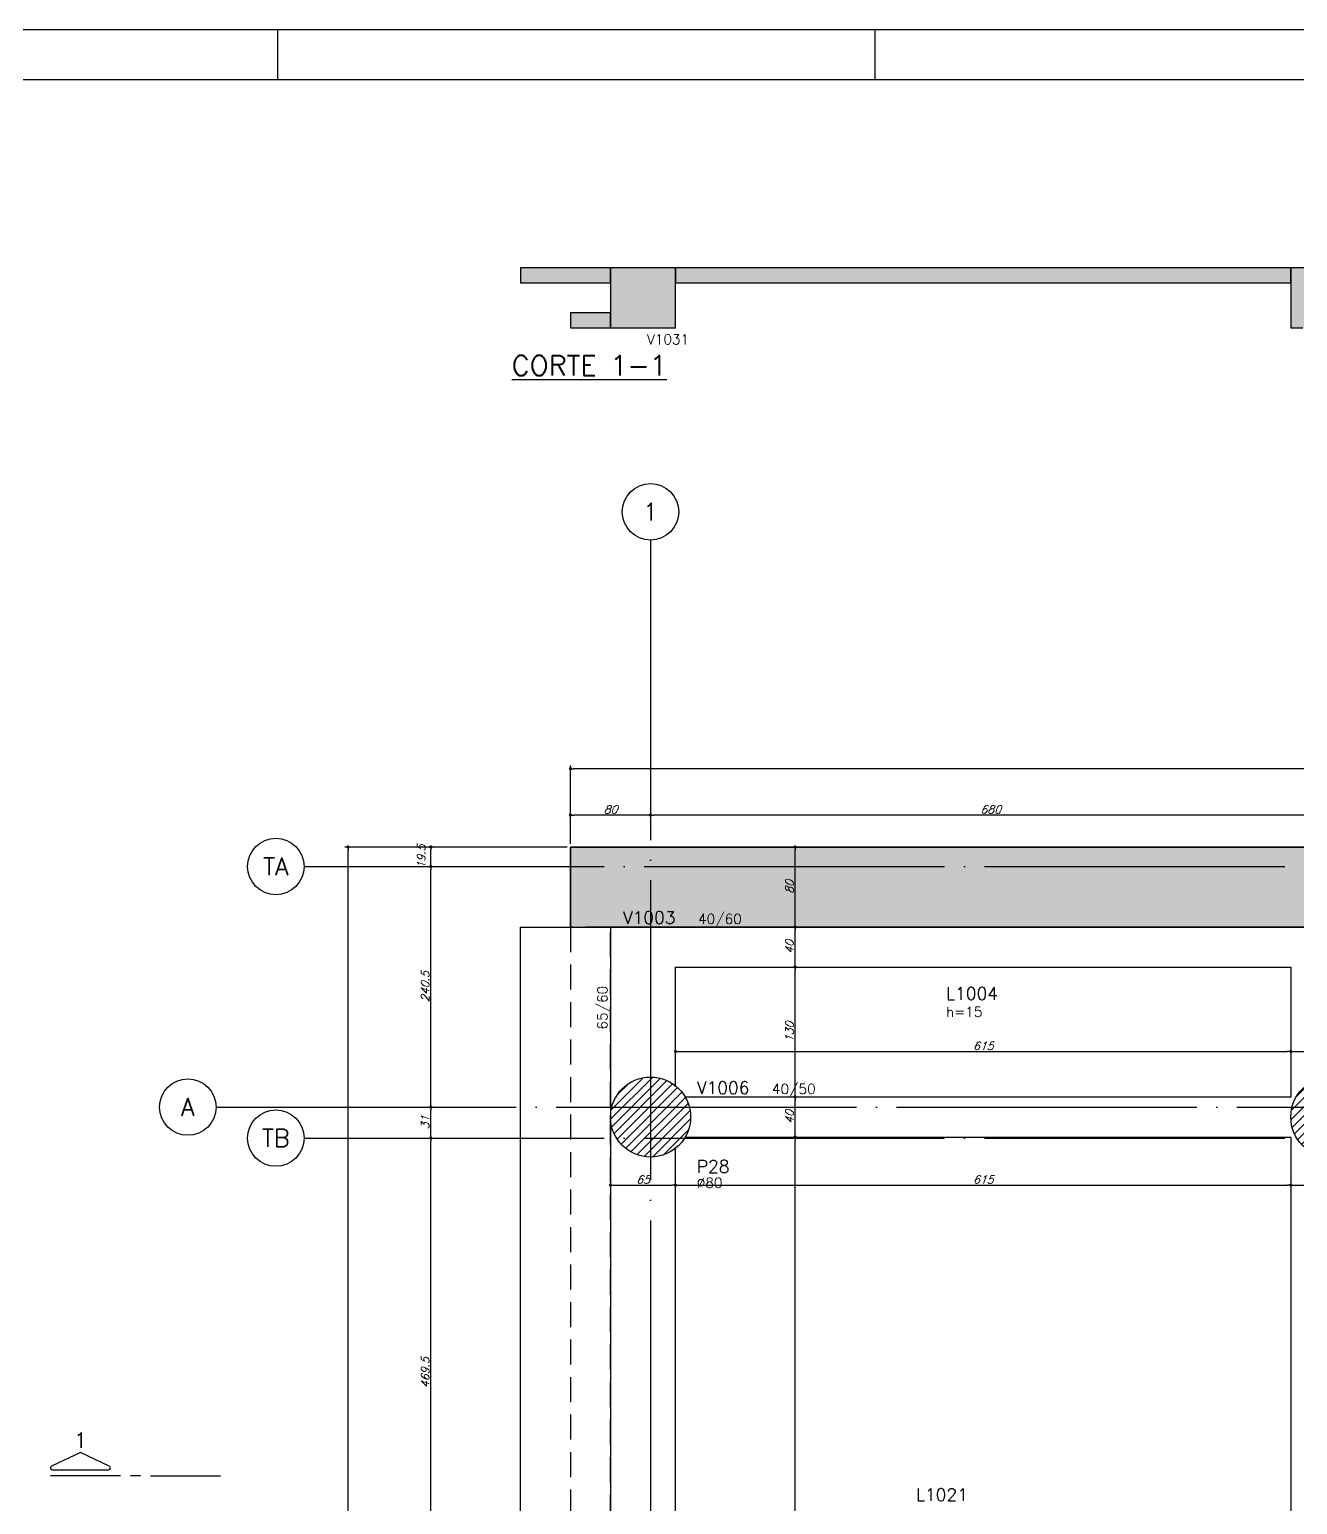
# Model space of a CAD drawing. Extents: x -4723 to 4922, y -2048 to 2452.
# Drawn here: x -3921 to -2653, y 977 to 2452 of the extents above; entities that cross this region are included whole.
import ezdxf
from ezdxf.enums import TextEntityAlignment as Align

# ---------------------------------------------------------------- set-up
doc = ezdxf.new("R2010")
doc.units = 0
doc.header["$LTSCALE"] = 50
doc.header["$MEASUREMENT"] = 0
doc.linetypes.add('DASHED', pattern=[0.75, 0.5, -0.25])
doc.linetypes.add('EIXO', pattern=[6.8, 6, -0.4, 0, -0.4])
doc.layers.get('0').update_dxf_attribs({"linetype": 'CONTINUOUS'})
doc.layers.get('DEFPOINTS').update_dxf_attribs({"linetype": 'CONTINUOUS'})
for name, color, linetype in [('242', 3, 'CONTINUOUS'), ('F-AUX-RED', 1, 'CONTINUOUS'), ('F-CORTE', 4, 'CONTINUOUS'), ('F-CORTE-INDICAÇÃO', 4, 'CONTINUOUS'), ('F-COTAS', 106, 'CONTINUOUS'), ('F-EIXO', 12, 'EIXO'), ('F-LAJES', 3, 'CONTINUOUS'), ('F-LAJES-DIM', 2, 'CONTINUOUS'), ('F-LAJES-NOME', 4, 'CONTINUOUS'), ('F-LAJES-R', 254, 'CONTINUOUS'), ('F-MARGEM', 1, 'CONTINUOUS'), ('F-PILARES-DIM', 172, 'CONTINUOUS'), ('F-PILARES-HACH', 174, 'CONTINUOUS'), ('F-PILARES-NOME', 170, 'CONTINUOUS'), ('F-PILARES-S', 170, 'CONTINUOUS'), ('F-SOLIDO-CORTE', 71, 'CONTINUOUS'), ('F-TEXTO', 6, 'CONTINUOUS'), ('F-TEXTO-YELLOW', 2, 'CONTINUOUS'), ('F-VIGAS', 3, 'CONTINUOUS'), ('F-VIGAS-DIM', 2, 'CONTINUOUS'), ('F-VIGAS-NOME', 4, 'CONTINUOUS')]:
    doc.layers.add(name, color=color, linetype=linetype)
doc.layers.add('F-DESNIVEL-5', color=7, linetype='CONTINUOUS', true_color=0xadd6ff)
doc.styles.add('CP-TEXT-INCL', font='simplex.shx', dxfattribs={"oblique": 20})
doc.styles.add('MCP', font='simplex.shx')
doc.styles.add('ROMANS', font='simplex.shx')
doc.dimstyles.new('CP-COTAS-50', dxfattribs={"dimscale": 0.64, "dimtxt": 12.5, "dimasz": 5, "dimexe": 5, "dimexo": 5, "dimgap": 2.5, "dimtad": 1, "dimdec": 1, "dimdsep": 46, "dimtxsty": 'CP-TEXT-INCL', "dimblk1": 'DOT', "dimblk2": 'DOT', "dimsah": 1, "dimcen": 9, "dimclrd": 256, "dimclre": 256, "dimclrt": 256, "dimadec": 0, "dimazin": 0, "dimtfac": 1, "dimtdec": 1, "dimtmove": 2, "dimatfit": 3, "dimldrblk": 'DOT', "dimfxl": 0, "dimtolj": 1, "dimarcsym": 0})

# ---------------------------------------------------------------- blocks, each defined once
blk = doc.blocks.new('*U13')
at = {"layer": 'F-CORTE-INDICAÇÃO'}
for p, q in [((-100, 0), (-170, 0)), ((-80, 0), (-90, 0)), ((-70, 0), (0, 0))]:
    blk.add_line(p, q, dxfattribs=at)
blk.add_lwpolyline([(-112, 6, 0.802585), (-111.2, 9.8), (-140, 23.3), (-168.8, 9.8, 0.802585), (-168, 6)], format="xyb", close=True, dxfattribs=at)
at = {"layer": 'F-CORTE-INDICAÇÃO', "style": 'ROMANS'}
blk.add_attdef('CORTE', text='', height=15, dxfattribs=at).set_placement((-140, 35.8), align=Align.MIDDLE_CENTER)
at = {"layer": 'F-CORTE-INDICAÇÃO', "color": 2, "style": 'ROMANS'}
blk.add_attdef('FOLHA', text='', height=12, dxfattribs=at).set_placement((-140, -10), align=Align.MIDDLE_CENTER)
blk = doc.blocks.new('A0-4L_900')
at = {"layer": 'F-MARGEM', "color": 2}
for p, q in [((21, 90), (21, 89)), ((32.95, 89), (32.95, 90))]:
    blk.add_line(p, q, dxfattribs=at)
blk.add_lwpolyline([(0, 0), (0, 90), (192.9, 90), (192.9, 0)], close=True, dxfattribs=at)
at = {"layer": 'F-MARGEM', "color": 7}
blk.add_lwpolyline([(2.5, 89), (191.9, 89), (191.9, 1), (2.5, 1)], close=True, dxfattribs=at)
blk = doc.blocks.new('*U54')
at = {"layer": 'F-EIXO'}
blk.add_line((0, 0), (7197, 0), dxfattribs=at)
at = {"layer": 'F-EIXO', "color": 2, "linetype": 'Continuous'}
blk.add_circle((-28.2072, 0), 28.2072, dxfattribs=at)
at = {"layer": 'F-TEXTO', "style": 'ROMANS'}
blk.add_attdef('EIXO', text='', height=17.5, dxfattribs=at).set_placement((-28.2072, 0), align=Align.MIDDLE_CENTER)
blk = doc.blocks.new('*U55')
at = {"layer": 'F-EIXO'}
blk.add_line((0, 0), (7285, 0), dxfattribs=at)
at = {"layer": 'F-EIXO', "color": 2, "linetype": 'Continuous'}
blk.add_circle((-28.2072, 0), 28.2072, dxfattribs=at)
at = {"layer": 'F-TEXTO', "style": 'ROMANS'}
blk.add_attdef('EIXO', text='', height=17.5, dxfattribs=at).set_placement((-28.2072, 0), align=Align.MIDDLE_CENTER)
blk = doc.blocks.new('*U56')
at = {"layer": 'F-EIXO'}
blk.add_line((0, 0), (0, -2755), dxfattribs=at)
at = {"layer": 'F-EIXO', "color": 2, "linetype": 'Continuous'}
blk.add_circle((0, 28.2072), 28.2072, dxfattribs=at)
at = {"layer": 'F-TEXTO', "style": 'ROMANS'}
blk.add_attdef('EIXO', text='', height=17.5, rotation=360, dxfattribs=at).set_placement((0, 28.2072), align=Align.MIDDLE_CENTER)
blk = doc.blocks.new('*U43')
at = {"layer": 'F-EIXO'}
blk.add_line((0, 0), (7197, 0), dxfattribs=at)
at = {"layer": 'F-EIXO', "color": 2, "linetype": 'Continuous'}
blk.add_circle((-28.2072, 0), 28.2072, dxfattribs=at)
at = {"layer": 'F-TEXTO', "style": 'ROMANS'}
blk.add_attdef('EIXO', text='', height=17.5, dxfattribs=at).set_placement((-28.2072, 0), align=Align.MIDDLE_CENTER)
blk = doc.blocks.new('_DOT')
at = {"color": 0, "linetype": 'ByBlock'}
blk.add_line((-0.5, 0), (-1, 0), dxfattribs=at)
at = {"color": 0, "linetype": 'ByBlock', "const_width": 0.5}
blk.add_lwpolyline([(-0.25, 0, 1), (0.25, 0, 1)], format="xyb", close=True, dxfattribs=at)
blk = doc.blocks.new('*D83')
at = {"layer": 'DEFPOINTS', "color": 0, "linetype": 'Continuous', "transparency": 16777216}
for p in [(-3380, 1712.8), (-3380, 1634.5), (3259.5, 1554.5)]:
    blk.add_point(p, dxfattribs=at)
at = {"layer": 'F-COTAS', "linetype": 'Continuous', "lineweight": -2, "transparency": 16777216}
for p, q in [((-3380, 1637.7), (-3380, 1716)), ((3256.3, 1712.8), (-3376.8, 1712.8)), ((3259.5, 1557.7), (3259.5, 1716))]:
    blk.add_line(p, q, dxfattribs=at)
at = {"layer": 'F-COTAS', "linetype": 'Continuous', "lineweight": -2, "transparency": 16777216, "xscale": 3.2, "yscale": 3.2, "zscale": 3.2, "rotation": 180}
blk.add_blockref('_DOT', (-3380, 1712.8), dxfattribs=at)
at = {"layer": 'F-COTAS', "linetype": 'Continuous', "lineweight": -2, "transparency": 16777216, "xscale": 3.2, "yscale": 3.2, "zscale": 3.2}
blk.add_blockref('_DOT', (3259.5, 1712.8), dxfattribs=at)
at = {"layer": 'F-COTAS', "linetype": 'Continuous', "transparency": 16777216, "insert": (-60.2, 1718.4), "char_height": 8, "attachment_point": 5, "style": 'CP-TEXT-INCL'}
blk.add_mtext('\\A1;6639.5', dxfattribs=at)
blk = doc.blocks.new('*D104')
at = {"layer": 'DEFPOINTS', "color": 0, "linetype": 'Continuous', "transparency": 16777216}
for p in [(-3300, 1670.5), (-3300, 1666.5), (-2620, 1670.5)]:
    blk.add_point(p, dxfattribs=at)
at = {"layer": 'F-COTAS', "linetype": 'Continuous', "lineweight": -2, "transparency": 16777216}
for p, q in [((-3300, 1667.3), (-3300, 1663.3)), ((-2623.2, 1666.5), (-3296.8, 1666.5)), ((-2620, 1667.3), (-2620, 1663.3))]:
    blk.add_line(p, q, dxfattribs=at)
at = {"layer": 'F-COTAS', "linetype": 'Continuous', "lineweight": -2, "transparency": 16777216, "xscale": 3.2, "yscale": 3.2, "zscale": 3.2, "rotation": 180}
blk.add_blockref('_DOT', (-3300, 1666.5), dxfattribs=at)
at = {"layer": 'F-COTAS', "linetype": 'Continuous', "lineweight": -2, "transparency": 16777216, "xscale": 3.2, "yscale": 3.2, "zscale": 3.2}
blk.add_blockref('_DOT', (-2620, 1666.5), dxfattribs=at)
at = {"layer": 'F-COTAS', "linetype": 'Continuous', "transparency": 16777216, "insert": (-2960, 1672.1), "char_height": 8, "attachment_point": 5, "style": 'CP-TEXT-INCL'}
blk.add_mtext('\\A1;680', dxfattribs=at)
blk = doc.blocks.new('*D105')
at = {"layer": 'DEFPOINTS', "color": 0, "linetype": 'Continuous', "transparency": 16777216}
for p in [(-3380, 1666.5), (-3300, 1670.5), (-3380, 1634.5)]:
    blk.add_point(p, dxfattribs=at)
at = {"layer": 'F-COTAS', "linetype": 'Continuous', "lineweight": -2, "transparency": 16777216}
for p, q in [((-3380, 1637.7), (-3380, 1669.7)), ((-3303.2, 1666.5), (-3376.8, 1666.5)), ((-3300, 1667.3), (-3300, 1663.3))]:
    blk.add_line(p, q, dxfattribs=at)
at = {"layer": 'F-COTAS', "linetype": 'Continuous', "lineweight": -2, "transparency": 16777216, "xscale": 3.2, "yscale": 3.2, "zscale": 3.2, "rotation": 180}
blk.add_blockref('_DOT', (-3380, 1666.5), dxfattribs=at)
at = {"layer": 'F-COTAS', "linetype": 'Continuous', "lineweight": -2, "transparency": 16777216, "xscale": 3.2, "yscale": 3.2, "zscale": 3.2}
blk.add_blockref('_DOT', (-3300, 1666.5), dxfattribs=at)
at = {"layer": 'F-COTAS', "linetype": 'Continuous', "transparency": 16777216, "insert": (-3340, 1672.1), "char_height": 8, "attachment_point": 5, "style": 'CP-TEXT-INCL'}
blk.add_mtext('\\A1;80', dxfattribs=at)
blk = doc.blocks.new('*D106')
at = {"layer": 'DEFPOINTS', "color": 0, "linetype": 'Continuous', "transparency": 16777216}
for p in [(-3602.4, 1634.5), (-3380, 1634.5), (-3380, -315.5)]:
    blk.add_point(p, dxfattribs=at)
at = {"layer": 'F-COTAS', "linetype": 'Continuous', "lineweight": -2, "transparency": 16777216}
for p, q in [((-3383.2, 1634.5), (-3605.6, 1634.5)), ((-3602.4, -312.3), (-3602.4, 1631.3)), ((-3383.2, -315.5), (-3605.6, -315.5))]:
    blk.add_line(p, q, dxfattribs=at)
at = {"layer": 'F-COTAS', "linetype": 'Continuous', "lineweight": -2, "transparency": 16777216, "xscale": 3.2, "yscale": 3.2, "zscale": 3.2}
for p, rotation in [((-3602.4, 1634.5), 90), ((-3602.4, -315.5), 270)]:
    blk.add_blockref('_DOT', p, dxfattribs=dict(at, rotation=rotation))
at = {"layer": 'F-COTAS', "linetype": 'Continuous', "transparency": 16777216, "insert": (-3608, 659.5), "char_height": 8, "attachment_point": 5, "rotation": 90, "style": 'CP-TEXT-INCL'}
blk.add_mtext('\\A1;1950', dxfattribs=at)
blk = doc.blocks.new('*D114')
at = {"layer": 'DEFPOINTS', "color": 0, "linetype": 'Continuous', "transparency": 16777216}
for p in [(-3519.6, 1343.5), (-3519.6, 1343.5), (-3519.6, 874)]:
    blk.add_point(p, dxfattribs=at)
at = {"layer": 'F-COTAS', "linetype": 'Continuous', "lineweight": -2, "transparency": 16777216}
blk.add_line((-3519.6, 877.2), (-3519.6, 1340.3), dxfattribs=at)
at = {"layer": 'F-COTAS', "linetype": 'Continuous', "lineweight": -2, "transparency": 16777216, "xscale": 3.2, "yscale": 3.2, "zscale": 3.2}
for p, rotation in [((-3519.6, 1343.5), 90), ((-3519.6, 874), 270)]:
    blk.add_blockref('_DOT', p, dxfattribs=dict(at, rotation=rotation))
at = {"layer": 'F-COTAS', "linetype": 'Continuous', "transparency": 16777216, "insert": (-3525.2, 1108.8), "char_height": 8, "attachment_point": 5, "rotation": 90, "style": 'CP-TEXT-INCL'}
blk.add_mtext('\\A1;469.5', dxfattribs=at)
blk = doc.blocks.new('*D115')
at = {"layer": 'DEFPOINTS', "color": 0, "linetype": 'Continuous', "transparency": 16777216}
for p in [(-3519.6, 1374.5), (-3519.6, 1374.5), (-3519.6, 1343.5)]:
    blk.add_point(p, dxfattribs=at)
at = {"layer": 'F-COTAS', "linetype": 'Continuous', "lineweight": -2, "transparency": 16777216}
blk.add_line((-3519.6, 1346.7), (-3519.6, 1371.3), dxfattribs=at)
at = {"layer": 'F-COTAS', "linetype": 'Continuous', "lineweight": -2, "transparency": 16777216, "xscale": 3.2, "yscale": 3.2, "zscale": 3.2}
for p, rotation in [((-3519.6, 1374.5), 90), ((-3519.6, 1343.5), 270)]:
    blk.add_blockref('_DOT', p, dxfattribs=dict(at, rotation=rotation))
at = {"layer": 'F-COTAS', "linetype": 'Continuous', "transparency": 16777216, "insert": (-3525.2, 1359), "char_height": 8, "attachment_point": 5, "rotation": 90, "style": 'CP-TEXT-INCL'}
blk.add_mtext('\\A1;31', dxfattribs=at)
blk = doc.blocks.new('*D116')
at = {"layer": 'DEFPOINTS', "color": 0, "linetype": 'Continuous', "transparency": 16777216}
for p in [(-3519.6, 1615), (-3519.6, 1615), (-3519.6, 1374.5)]:
    blk.add_point(p, dxfattribs=at)
at = {"layer": 'F-COTAS', "linetype": 'Continuous', "lineweight": -2, "transparency": 16777216}
blk.add_line((-3519.6, 1377.7), (-3519.6, 1611.8), dxfattribs=at)
at = {"layer": 'F-COTAS', "linetype": 'Continuous', "lineweight": -2, "transparency": 16777216, "xscale": 3.2, "yscale": 3.2, "zscale": 3.2}
for p, rotation in [((-3519.6, 1615), 90), ((-3519.6, 1374.5), 270)]:
    blk.add_blockref('_DOT', p, dxfattribs=dict(at, rotation=rotation))
at = {"layer": 'F-COTAS', "linetype": 'Continuous', "transparency": 16777216, "insert": (-3525.2, 1494.8), "char_height": 8, "attachment_point": 5, "rotation": 90, "style": 'CP-TEXT-INCL'}
blk.add_mtext('\\A1;240.5', dxfattribs=at)
blk = doc.blocks.new('*D117')
at = {"layer": 'DEFPOINTS', "color": 0, "linetype": 'Continuous', "transparency": 16777216}
for p in [(-3519.6, 1634.5), (-3519.6, 1634.5), (-3519.6, 1615)]:
    blk.add_point(p, dxfattribs=at)
at = {"layer": 'F-COTAS', "linetype": 'Continuous', "lineweight": -2, "transparency": 16777216}
blk.add_line((-3519.6, 1618.2), (-3519.6, 1631.3), dxfattribs=at)
at = {"layer": 'F-COTAS', "linetype": 'Continuous', "lineweight": -2, "transparency": 16777216, "xscale": 3.2, "yscale": 3.2, "zscale": 3.2}
for p, rotation in [((-3519.6, 1634.5), 90), ((-3519.6, 1615), 270)]:
    blk.add_blockref('_DOT', p, dxfattribs=dict(at, rotation=rotation))
at = {"layer": 'F-COTAS', "linetype": 'Continuous', "transparency": 16777216, "insert": (-3529.2, 1624.8), "char_height": 8, "attachment_point": 5, "rotation": 90, "style": 'CP-TEXT-INCL'}
blk.add_mtext('\\A1;19.5', dxfattribs=at)
blk = doc.blocks.new('*D134')
at = {"layer": 'DEFPOINTS', "color": 0, "linetype": 'Continuous', "transparency": 16777216}
for p in [(-3155.5, 1344.5), (-3155.5, 1344.5), (-3155.5, 400)]:
    blk.add_point(p, dxfattribs=at)
at = {"layer": 'F-COTAS', "linetype": 'Continuous', "lineweight": -2, "transparency": 16777216}
blk.add_line((-3155.5, 403.2), (-3155.5, 1341.3), dxfattribs=at)
at = {"layer": 'F-COTAS', "linetype": 'Continuous', "lineweight": -2, "transparency": 16777216, "xscale": 3.2, "yscale": 3.2, "zscale": 3.2}
for p, rotation in [((-3155.5, 1344.5), 90), ((-3155.5, 400), 270)]:
    blk.add_blockref('_DOT', p, dxfattribs=dict(at, rotation=rotation))
at = {"layer": 'F-COTAS', "linetype": 'Continuous', "transparency": 16777216, "insert": (-3161.1, 872.3), "char_height": 8, "attachment_point": 5, "rotation": 90, "style": 'CP-TEXT-INCL'}
blk.add_mtext('\\A1;944.5', dxfattribs=at)
blk = doc.blocks.new('*D135')
at = {"layer": 'DEFPOINTS', "color": 0, "linetype": 'Continuous', "transparency": 16777216}
for p in [(-3155.5, 1384.5), (-3155.5, 1384.5), (-3155.5, 1344.5)]:
    blk.add_point(p, dxfattribs=at)
at = {"layer": 'F-COTAS', "linetype": 'Continuous', "lineweight": -2, "transparency": 16777216}
blk.add_line((-3155.5, 1347.7), (-3155.5, 1381.3), dxfattribs=at)
at = {"layer": 'F-COTAS', "linetype": 'Continuous', "lineweight": -2, "transparency": 16777216, "xscale": 3.2, "yscale": 3.2, "zscale": 3.2}
for p, rotation in [((-3155.5, 1384.5), 90), ((-3155.5, 1344.5), 270)]:
    blk.add_blockref('_DOT', p, dxfattribs=dict(at, rotation=rotation))
at = {"layer": 'F-COTAS', "linetype": 'Continuous', "transparency": 16777216, "insert": (-3161.1, 1364.5), "char_height": 8, "attachment_point": 5, "rotation": 90, "style": 'CP-TEXT-INCL'}
blk.add_mtext('\\A1;40', dxfattribs=at)
blk = doc.blocks.new('*D136')
at = {"layer": 'DEFPOINTS', "color": 0, "linetype": 'Continuous', "transparency": 16777216}
for p in [(-3155.5, 1514.5), (-3155.5, 1514.5), (-3155.5, 1384.5)]:
    blk.add_point(p, dxfattribs=at)
at = {"layer": 'F-COTAS', "linetype": 'Continuous', "lineweight": -2, "transparency": 16777216}
blk.add_line((-3155.5, 1387.7), (-3155.5, 1511.3), dxfattribs=at)
at = {"layer": 'F-COTAS', "linetype": 'Continuous', "lineweight": -2, "transparency": 16777216, "xscale": 3.2, "yscale": 3.2, "zscale": 3.2}
for p, rotation in [((-3155.5, 1514.5), 90), ((-3155.5, 1384.5), 270)]:
    blk.add_blockref('_DOT', p, dxfattribs=dict(at, rotation=rotation))
at = {"layer": 'F-COTAS', "linetype": 'Continuous', "transparency": 16777216, "insert": (-3161.1, 1449.5), "char_height": 8, "attachment_point": 5, "rotation": 90, "style": 'CP-TEXT-INCL'}
blk.add_mtext('\\A1;130', dxfattribs=at)
blk = doc.blocks.new('*D137')
at = {"layer": 'DEFPOINTS', "color": 0, "linetype": 'Continuous', "transparency": 16777216}
for p in [(-3155.5, 1554.5), (-3155.5, 1554.5), (-3155.5, 1514.5)]:
    blk.add_point(p, dxfattribs=at)
at = {"layer": 'F-COTAS', "linetype": 'Continuous', "lineweight": -2, "transparency": 16777216}
blk.add_line((-3155.5, 1517.7), (-3155.5, 1551.3), dxfattribs=at)
at = {"layer": 'F-COTAS', "linetype": 'Continuous', "lineweight": -2, "transparency": 16777216, "xscale": 3.2, "yscale": 3.2, "zscale": 3.2}
for p, rotation in [((-3155.5, 1554.5), 90), ((-3155.5, 1514.5), 270)]:
    blk.add_blockref('_DOT', p, dxfattribs=dict(at, rotation=rotation))
at = {"layer": 'F-COTAS', "linetype": 'Continuous', "transparency": 16777216, "insert": (-3161.1, 1534.5), "char_height": 8, "attachment_point": 5, "rotation": 90, "style": 'CP-TEXT-INCL'}
blk.add_mtext('\\A1;40', dxfattribs=at)
blk = doc.blocks.new('*D138')
at = {"layer": 'DEFPOINTS', "color": 0, "linetype": 'Continuous', "transparency": 16777216}
for p in [(-3155.5, 1634.5), (-3155.5, 1634.5), (-3155.5, 1554.5)]:
    blk.add_point(p, dxfattribs=at)
at = {"layer": 'F-COTAS', "linetype": 'Continuous', "lineweight": -2, "transparency": 16777216}
blk.add_line((-3155.5, 1557.7), (-3155.5, 1631.3), dxfattribs=at)
at = {"layer": 'F-COTAS', "linetype": 'Continuous', "lineweight": -2, "transparency": 16777216, "xscale": 3.2, "yscale": 3.2, "zscale": 3.2}
for p, rotation in [((-3155.5, 1634.5), 90), ((-3155.5, 1554.5), 270)]:
    blk.add_blockref('_DOT', p, dxfattribs=dict(at, rotation=rotation))
at = {"layer": 'F-COTAS', "linetype": 'Continuous', "transparency": 16777216, "insert": (-3161.1, 1594.5), "char_height": 8, "attachment_point": 5, "rotation": 90, "style": 'CP-TEXT-INCL'}
blk.add_mtext('\\A1;80', dxfattribs=at)
blk = doc.blocks.new('*D217')
at = {"layer": 'DEFPOINTS', "color": 0, "linetype": 'Continuous', "transparency": 16777216}
for p in [(-3340, 1296.4), (-3275, 1296.4), (-3275, 1296.4)]:
    blk.add_point(p, dxfattribs=at)
at = {"layer": 'F-COTAS', "linetype": 'Continuous', "lineweight": -2, "transparency": 16777216}
blk.add_line((-3336.8, 1296.4), (-3278.2, 1296.4), dxfattribs=at)
at = {"layer": 'F-COTAS', "linetype": 'Continuous', "lineweight": -2, "transparency": 16777216, "xscale": 3.2, "yscale": 3.2, "zscale": 3.2, "rotation": 180}
blk.add_blockref('_DOT', (-3340, 1296.4), dxfattribs=at)
at = {"layer": 'F-COTAS', "linetype": 'Continuous', "lineweight": -2, "transparency": 16777216, "xscale": 3.2, "yscale": 3.2, "zscale": 3.2}
blk.add_blockref('_DOT', (-3275, 1296.4), dxfattribs=at)
at = {"layer": 'F-COTAS', "linetype": 'Continuous', "transparency": 16777216, "insert": (-3307.5, 1302), "char_height": 8, "attachment_point": 5, "style": 'CP-TEXT-INCL'}
blk.add_mtext('\\A1;65', dxfattribs=at)
blk = doc.blocks.new('*D218')
at = {"layer": 'DEFPOINTS', "color": 0, "linetype": 'Continuous', "transparency": 16777216}
for p in [(-3275, 1296.4), (-2660, 1296.4), (-2660, 1296.4)]:
    blk.add_point(p, dxfattribs=at)
at = {"layer": 'F-COTAS', "linetype": 'Continuous', "lineweight": -2, "transparency": 16777216}
blk.add_line((-3271.8, 1296.4), (-2663.2, 1296.4), dxfattribs=at)
at = {"layer": 'F-COTAS', "linetype": 'Continuous', "lineweight": -2, "transparency": 16777216, "xscale": 3.2, "yscale": 3.2, "zscale": 3.2, "rotation": 180}
blk.add_blockref('_DOT', (-3275, 1296.4), dxfattribs=at)
at = {"layer": 'F-COTAS', "linetype": 'Continuous', "lineweight": -2, "transparency": 16777216, "xscale": 3.2, "yscale": 3.2, "zscale": 3.2}
blk.add_blockref('_DOT', (-2660, 1296.4), dxfattribs=at)
at = {"layer": 'F-COTAS', "linetype": 'Continuous', "transparency": 16777216, "insert": (-2967.5, 1302), "char_height": 8, "attachment_point": 5, "style": 'CP-TEXT-INCL'}
blk.add_mtext('\\A1;615', dxfattribs=at)
blk = doc.blocks.new('*D219')
at = {"layer": 'DEFPOINTS', "color": 0, "linetype": 'Continuous', "transparency": 16777216}
for p in [(-2660, 1296.4), (-2580, 1296.4), (-2580, 1296.4)]:
    blk.add_point(p, dxfattribs=at)
at = {"layer": 'F-COTAS', "linetype": 'Continuous', "lineweight": -2, "transparency": 16777216}
blk.add_line((-2656.8, 1296.4), (-2583.2, 1296.4), dxfattribs=at)
at = {"layer": 'F-COTAS', "linetype": 'Continuous', "lineweight": -2, "transparency": 16777216, "xscale": 3.2, "yscale": 3.2, "zscale": 3.2, "rotation": 180}
blk.add_blockref('_DOT', (-2660, 1296.4), dxfattribs=at)
at = {"layer": 'F-COTAS', "linetype": 'Continuous', "lineweight": -2, "transparency": 16777216, "xscale": 3.2, "yscale": 3.2, "zscale": 3.2}
blk.add_blockref('_DOT', (-2580, 1296.4), dxfattribs=at)
at = {"layer": 'F-COTAS', "linetype": 'Continuous', "transparency": 16777216, "insert": (-2620, 1302), "char_height": 8, "attachment_point": 5, "style": 'CP-TEXT-INCL'}
blk.add_mtext('\\A1;80', dxfattribs=at)
blk = doc.blocks.new('*D268')
at = {"layer": 'DEFPOINTS', "color": 0, "linetype": 'Continuous', "transparency": 16777216}
for p in [(-3275, 1430), (-2660, 1430), (-2660, 1430)]:
    blk.add_point(p, dxfattribs=at)
at = {"layer": 'F-COTAS', "linetype": 'Continuous', "lineweight": -2, "transparency": 16777216}
blk.add_line((-3271.8, 1430), (-2663.2, 1430), dxfattribs=at)
at = {"layer": 'F-COTAS', "linetype": 'Continuous', "lineweight": -2, "transparency": 16777216, "xscale": 3.2, "yscale": 3.2, "zscale": 3.2, "rotation": 180}
blk.add_blockref('_DOT', (-3275, 1430), dxfattribs=at)
at = {"layer": 'F-COTAS', "linetype": 'Continuous', "lineweight": -2, "transparency": 16777216, "xscale": 3.2, "yscale": 3.2, "zscale": 3.2}
blk.add_blockref('_DOT', (-2660, 1430), dxfattribs=at)
at = {"layer": 'F-COTAS', "linetype": 'Continuous', "transparency": 16777216, "insert": (-2967.5, 1435.6), "char_height": 8, "attachment_point": 5, "style": 'CP-TEXT-INCL'}
blk.add_mtext('\\A1;615', dxfattribs=at)
blk = doc.blocks.new('*D269')
at = {"layer": 'DEFPOINTS', "color": 0, "linetype": 'Continuous', "transparency": 16777216}
for p in [(-2660, 1430), (-2580, 1430), (-2580, 1430)]:
    blk.add_point(p, dxfattribs=at)
at = {"layer": 'F-COTAS', "linetype": 'Continuous', "lineweight": -2, "transparency": 16777216}
blk.add_line((-2656.8, 1430), (-2583.2, 1430), dxfattribs=at)
at = {"layer": 'F-COTAS', "linetype": 'Continuous', "lineweight": -2, "transparency": 16777216, "xscale": 3.2, "yscale": 3.2, "zscale": 3.2, "rotation": 180}
blk.add_blockref('_DOT', (-2660, 1430), dxfattribs=at)
at = {"layer": 'F-COTAS', "linetype": 'Continuous', "lineweight": -2, "transparency": 16777216, "xscale": 3.2, "yscale": 3.2, "zscale": 3.2}
blk.add_blockref('_DOT', (-2580, 1430), dxfattribs=at)
at = {"layer": 'F-COTAS', "linetype": 'Continuous', "transparency": 16777216, "insert": (-2620, 1435.6), "char_height": 8, "attachment_point": 5, "style": 'CP-TEXT-INCL'}
blk.add_mtext('\\A1;80', dxfattribs=at)

msp = doc.modelspace()

# ---------------------------------------------------------------- hatches: boundary and pattern name
at = {"layer": 'F-PILARES-HACH', "linetype": 'Continuous'}
h = msp.add_hatch(dxfattribs=at)
h.set_pattern_fill('ANSI31', color=256, scale=50)
edge = h.paths.add_edge_path()
edge.add_arc((-3300, 1364.5), 40, 0, 360)
h = msp.add_hatch(dxfattribs=at)
h.set_pattern_fill('ANSI31', color=256, scale=50)
edge = h.paths.add_edge_path()
edge.add_arc((-2620, 1364.5), 40, 0, 360)
at = {"layer": 'F-SOLIDO-CORTE', "linetype": 'Continuous'}
for points in [[(-3375.0013, 2213.6627), (-3394.2919, 2213.6627), (-3430, 2213.6627), (-3430, 2212.5902), (-3430, 2209.3751), (-3430, 2198.6627), (-3394.2919, 2198.6627), (-3387.8571, 2198.6627), (-3368.5665, 2198.6627), (-3340, 2198.6627), (-3340, 2200.7708), (-3340, 2204.0207), (-3340, 2213.6627), (-3368.5665, 2213.6627)], [(-3339.3301, 2213.6627), (-3340, 2213.6627), (-3340, 2205.2301), (-3340, 2192.2305), (-3340, 2153.6627), (-3339.5632, 2153.6627), (-3338.8956, 2153.6627), (-3336.9552, 2153.6627), (-3335.6889, 2153.6627), (-3333.8555, 2153.6627), (-3328.2843, 2153.6627), (-3326.3661, 2153.6627), (-3323.7177, 2153.6627), (-3315.3073, 2153.6627), (-3313.035, 2153.6627), (-3309.9957, 2153.6627), (-3300, 2153.6627), (-3297.7374, 2153.6627), (-3294.7387, 2153.6627), (-3284.6927, 2153.6627), (-3283.2728, 2153.6627), (-3281.3635, 2153.6627), (-3275, 2153.6627), (-3275, 2162.4518), (-3275, 2174.5413), (-3275, 2213.6627), (-3281.3635, 2213.6627), (-3282.7863, 2213.6627), (-3284.6927, 2213.6627), (-3294.7387, 2213.6627), (-3297.0035, 2213.6627), (-3300, 2213.6627), (-3309.9957, 2213.6627), (-3312.2658, 2213.6627), (-3315.3073, 2213.6627), (-3323.7177, 2213.6627), (-3325.6303, 2213.6627), (-3328.2843, 2213.6627), (-3333.8555, 2213.6627), (-3335.1163, 2213.6627), (-3336.9552, 2213.6627), (-3338.8956, 2213.6627)], [(-3055.7528, 2213.6627), (-3058.8124, 2213.6627), (-3150.1069, 2213.6627), (-3275, 2213.6627), (-3275, 2211.436), (-3275, 2208.3898), (-3275, 2198.6627), (-3183.7055, 2198.6627), (-3058.8124, 2198.6627), (-3055.7528, 2198.6627), (-3048.7319, 2198.6627), (-2660, 2198.6627), (-2660, 2200.8894), (-2660, 2204.0435), (-2660, 2213.6627), (-3048.7319, 2213.6627)], [(-2587.5796, 2213.6627), (-2596.1244, 2213.6627), (-2606.2062, 2213.6627), (-2616.1159, 2213.6627), (-2624.1769, 2213.6627), (-2627.3391, 2213.6627), (-2631.3025, 2213.6627), (-2643.1782, 2213.6627), (-2660, 2213.6627), (-2660, 2204.7559), (-2660, 2192.1396), (-2660, 2153.6627), (-2648.1243, 2153.6627), (-2631.3025, 2153.6627), (-2627.3391, 2153.6627), (-2624.1769, 2153.6627), (-2616.1159, 2153.6627), (-2606.2062, 2153.6627), (-2596.1244, 2153.6627), (-2587.5796, 2153.6627), (-2583.9633, 2153.6627), (-2580, 2153.6627), (-2580, 2162.5695), (-2580, 2175.1858), (-2580, 2213.6627), (-2583.9633, 2213.6627)], [(-3368.0041, 2153.6627), (-3340, 2153.6627), (-3340, 2154.8048), (-3340, 2158.1611), (-3340, 2168.6627), (-3368.0041, 2168.6627), (-3371.029, 2168.6627), (-3380, 2168.6627), (-3380, 2167.5526), (-3380, 2164.2605), (-3380, 2153.6627), (-3376.9545, 2153.6627)]]:
    msp.add_hatch(color=256, dxfattribs=at).paths.add_polyline_path(points, flags=16)

# ---------------------------------------------------------------- linework, layer by layer
at = {"layer": '242', "linetype": 'Continuous'}
msp.add_line((-3300, 1364.5), (-3300, 1364.5), dxfattribs=at)
at = {"layer": 'F-AUX-RED', "linetype": 'DASHED'}
msp.add_lwpolyline([(-249.5, -275.5), (-3340, -275.5), (-3340, 1554.5), (-3380, 1554.5), (-3380, -315.5), (-249.5, -315.5)], close=True, dxfattribs=at)
at = {"layer": 'F-CORTE', "linetype": 'Continuous'}
msp.add_lwpolyline([(-2587.5796, 2213.6627), (-2660, 2213.6627), (-3055.7528, 2213.6627), (-3275, 2213.6627), (-3339.3301, 2213.6627), (-3340, 2213.6627), (-3375.0013, 2213.6627), (-3430, 2213.6627), (-3430, 2212.5902), (-3430, 2209.3751), (-3430, 2198.6627), (-3394.2919, 2198.6627), (-3387.8571, 2198.6627), (-3368.5665, 2198.6627), (-3340, 2198.6627), (-3340, 2192.2305), (-3340, 2168.6627), (-3368.0041, 2168.6627), (-3371.029, 2168.6627), (-3380, 2168.6627), (-3380, 2167.5526), (-3380, 2164.2605), (-3380, 2153.6627), (-3368.0041, 2153.6627), (-3340, 2153.6627), (-3339.5632, 2153.6627), (-3338.8956, 2153.6627), (-3336.9552, 2153.6627), (-3335.6889, 2153.6627), (-3333.8555, 2153.6627), (-3328.2843, 2153.6627), (-3326.3661, 2153.6627), (-3323.7177, 2153.6627), (-3315.3073, 2153.6627), (-3313.035, 2153.6627), (-3309.9957, 2153.6627), (-3300, 2153.6627), (-3297.7374, 2153.6627), (-3294.7387, 2153.6627), (-3284.6927, 2153.6627), (-3283.2728, 2153.6627), (-3281.3635, 2153.6627), (-3275, 2153.6627), (-3275, 2162.4518), (-3275, 2174.5413), (-3275, 2198.6627), (-3183.7055, 2198.6627), (-3058.8124, 2198.6627), (-3055.7528, 2198.6627), (-3048.7319, 2198.6627), (-2660, 2198.6627), (-2660, 2192.1396), (-2660, 2153.6627), (-2648.1243, 2153.6627)], dxfattribs=at)
at = {"layer": 'F-DESNIVEL-5', "linetype": 'Continuous'}
for points in [[(-1259, 1634.5), (-3380, 1634.5), (-3340, 1554.5)], [(-3340, 1554.5), (-3380, 1634.5), (-3380, 1554.5)], [(-1259, 1634.5), (-3340, 1554.5), (-1259, 1634.5)], [(-1259, 1634.5), (-3340, 1554.5), (-2620, 1554.5)], [(-3340, 1554.5), (-3380, 1554.5), (-3340, 1554.5)]]:
    msp.add_solid(points, dxfattribs=at)
at = {"layer": 'F-LAJES', "linetype": 'Continuous'}
for p, q in [((-3380, 1554.5), (-3380, 1634.5)), ((-3380, 1634.5), (-1259, 1634.5)), ((-3430, -365.5), (-3430, 1554.5)), ((-3430, 1554.5), (-3340, 1554.5))]:
    msp.add_line(p, q, dxfattribs=at)
at = {"layer": 'F-LAJES-R', "linetype": 'Continuous'}
msp.add_lwpolyline([(-3340, 1554.5), (-2620, 1554.5), (-1937, 1554.5), (-1259, 1554.5), (-1259, 1634.5), (-3380, 1634.5), (-3380, 1554.5), (-3340, 1554.5)], dxfattribs=at)
at = {"layer": 'F-PILARES-S', "linetype": 'Continuous'}
for centre in [(-3300, 1364.5), (-2620, 1364.5)]:
    msp.add_circle(centre, 40, dxfattribs=at)
at = {"layer": 'F-SOLIDO-CORTE', "linetype": 'Continuous'}
for points in [[(-3375.00126, 2213.6627), (-3394.29193, 2213.6627), (-3430, 2213.6627), (-3430, 2212.59023), (-3430, 2209.37512), (-3430, 2198.6627), (-3394.29193, 2198.6627), (-3387.85712, 2198.6627), (-3368.56646, 2198.6627), (-3340, 2198.6627), (-3340, 2200.77084), (-3340, 2204.02074), (-3340, 2213.6627), (-3368.56646, 2213.6627), (-3375.00126, 2213.6627)], [(-3339.3301, 2213.6627), (-3340, 2213.6627), (-3340, 2205.23014), (-3340, 2192.23053), (-3340, 2153.6627), (-3339.56317, 2153.6627), (-3338.89555, 2153.6627), (-3336.95518, 2153.6627), (-3335.68887, 2153.6627), (-3333.85553, 2153.6627), (-3328.28427, 2153.6627), (-3326.3661, 2153.6627), (-3323.71769, 2153.6627), (-3315.30734, 2153.6627), (-3313.03502, 2153.6627), (-3309.99574, 2153.6627), (-3300, 2153.6627), (-3297.73737, 2153.6627), (-3294.73865, 2153.6627), (-3284.69266, 2153.6627), (-3283.27283, 2153.6627), (-3281.36352, 2153.6627), (-3275, 2153.6627), (-3275, 2162.45183), (-3275, 2174.54134), (-3275, 2213.6627), (-3281.36352, 2213.6627), (-3282.78632, 2213.6627), (-3284.69266, 2213.6627), (-3294.73865, 2213.6627), (-3297.00351, 2213.6627), (-3300, 2213.6627), (-3309.99574, 2213.6627), (-3312.2658, 2213.6627), (-3315.30734, 2213.6627), (-3323.71769, 2213.6627), (-3325.63034, 2213.6627), (-3328.28427, 2213.6627), (-3333.85553, 2213.6627), (-3335.11631, 2213.6627), (-3336.95518, 2213.6627), (-3338.89555, 2213.6627), (-3339.3301, 2213.6627)], [(-3055.7528, 2213.6627), (-3058.81239, 2213.6627), (-3150.10688, 2213.6627), (-3275, 2213.6627), (-3275, 2211.436), (-3275, 2208.38983), (-3275, 2198.6627), (-3183.70552, 2198.6627), (-3058.81239, 2198.6627), (-3055.7528, 2198.6627), (-3048.7319, 2198.6627), (-2660, 2198.6627), (-2660, 2200.88939), (-2660, 2204.04349), (-2660, 2213.6627), (-3048.7319, 2213.6627), (-3055.7528, 2213.6627)], [(-2643.17818, 2213.6627), (-2660, 2213.6627), (-2660, 2204.75592), (-2660, 2192.13955), (-2660, 2153.6627), (-2648.1243, 2153.6627)], [(-3368.00415, 2153.6627), (-3340, 2153.6627), (-3340, 2154.80477), (-3340, 2158.16114), (-3340, 2168.6627), (-3368.00415, 2168.6627), (-3371.02899, 2168.6627), (-3380, 2168.6627), (-3380, 2167.55265), (-3380, 2164.26048), (-3380, 2153.6627), (-3376.95448, 2153.6627), (-3368.00415, 2153.6627)]]:
    msp.add_lwpolyline(points, dxfattribs=at)
at = {"layer": 'F-VIGAS'}
for points in [[(-2620, 1554.5), (-3340, 1554.5)], [(-3340, 1554.5), (-3340, 1364.5)], [(-3275, 1514.5), (-2660, 1514.5)], [(-3275, 1394.97875), (-3275, 1514.5)], [(-2660, 1514.5), (-2660, 1384.5)], [(-2660, 1384.5), (-3266.18036, 1384.5)], [(-3340, 1364.5), (-3340, 360)], [(-3266.18036, 1344.5), (-2660, 1344.5)], [(-2660, 1344.5), (-2660, 400)], [(-3275, 400), (-3275, 1334.02125)]]:
    msp.add_lwpolyline(points, dxfattribs=at)

# ---------------------------------------------------------------- block references
at = {"layer": 'F-CORTE-INDICAÇÃO', "linetype": 'Continuous'}
ref = msp.add_blockref('*U13', (-3729.9163, 1005.6898), dxfattribs=at)
ref.add_attrib('CORTE', '1', dxfattribs={"height": 15, "style": 'ROMANS'}).set_placement((-3869.9163, 1041.45317), align=Align.MIDDLE_CENTER)
at = {"layer": 'F-EIXO', "linetype": 'Continuous'}
for name, p, values in [('*U56', (-3300, 1941.3568), {'EIXO': '1'}), ('*U43', (-3646.3202, 1615), {'EIXO': 'TA'}), ('*U55', (-3734.2742, 1374.5), {'EIXO': 'A'}), ('*U54', (-3646.3202, 1343.5), {'EIXO': 'TB'})]:
    msp.add_blockref(name, p, dxfattribs=at).add_auto_attribs(values)
at = {"layer": 'F-MARGEM', "linetype": 'Continuous', "xscale": 50, "yscale": 50, "zscale": 50}
msp.add_blockref('A0-4L_900', (-4722.80491, -2048.15543), dxfattribs=at)

# ---------------------------------------------------------------- texts
at = {"layer": 'F-CORTE', "color": 6, "linetype": 'Continuous', "style": 'MCP'}
msp.add_text('%%UCORTE 1-1', height=20, dxfattribs=at).set_placement((-3438.73873, 2105.9585))
at = {"layer": 'F-LAJES-DIM', "linetype": 'Continuous', "style": 'MCP'}
msp.add_text('h=15', height=10, dxfattribs=at).set_placement((-3004.67519, 1464.76404))
at = {"layer": 'F-LAJES-NOME', "linetype": 'Continuous', "style": 'MCP'}
for s, p in [('L1004', (-3004.67519, 1481.76404)), ('L1021', (-3034.75839, 980.63739))]:
    msp.add_text(s, height=12.5, dxfattribs=at).set_placement(p)
at = {"layer": 'F-PILARES-DIM', "linetype": 'Continuous', "style": 'MCP'}
msp.add_text('%%c80', height=10, dxfattribs=at).set_placement((-3253.75, 1293.875))
at = {"layer": 'F-PILARES-NOME', "linetype": 'Continuous', "style": 'MCP'}
msp.add_text('P28', height=12.5, dxfattribs=at).set_placement((-3253.75, 1308.875))
at = {"layer": 'F-TEXTO-YELLOW', "linetype": 'Continuous', "style": 'MCP'}
msp.add_text('V1031', height=10, dxfattribs=at).set_placement((-3303.42725, 2137.0716))
at = {"layer": 'F-VIGAS-DIM', "linetype": 'Continuous', "style": 'MCP'}
for s, p in [('40/60', (-3252.5, 1557.625)), ('40/50', (-3178.68036, 1387.625))]:
    msp.add_text(s, height=10, dxfattribs=at).set_placement(p)
msp.add_text('65/60', height=10, rotation=90, dxfattribs=at).set_placement((-3343.125, 1452))
at = {"layer": 'F-VIGAS-NOME', "linetype": 'Continuous', "style": 'MCP'}
for s, p in [('V1003', (-3327.5, 1557.625)), ('V1006', (-3253.68036, 1387.625))]:
    msp.add_text(s, height=12.5, dxfattribs=at).set_placement(p)

# ---------------------------------------------------------------- dimensions: what is measured, and where the dimension line sits
at = {"layer": 'F-COTAS', "linetype": 'Continuous'}
for base, p1, p2, picture, middle in [((-3379.97, 1712.76675), (3259.5, 1554.5), (-3379.97, 1634.5), '*D83', (-60.235, 1718.36675)), ((-3379.97, 1666.48576), (-3300, 1670.48576), (-3379.97, 1634.5), '*D105', (-3339.985, 1672.08576)), ((-3300, 1666.48576), (-2620, 1670.48576), (-3300, 1670.48576), '*D104', (-2960, 1672.08576))]:
    dim = msp.add_linear_dim(base=base, p1=p1, p2=p2, dimstyle='CP-COTAS-50', dxfattribs=at)
    dim.commit()
    dim.dimension.update_dxf_attribs({"geometry": picture, "text_midpoint": middle})
for base, p1, p2, angle, picture, middle in [((-3519.61721, 1634.5), (-3519.61721, 1615), (-3519.61721, 1634.5), 90, '*D117', (-3529.21721, 1624.75)), ((-3602.44506, 1634.5), (-3379.97, -315.5), (-3379.97, 1634.5), 90, '*D106', (-3608.04506, 659.5)), ((-3155.45733, 1634.5), (-3155.45733, 1554.5), (-3155.45733, 1634.5), 270, '*D138', (-3161.05733, 1594.5)), ((-3519.61721, 1615), (-3519.61721, 1374.5), (-3519.61721, 1615), 90, '*D116', (-3525.21721, 1494.75)), ((-3155.45733, 1554.5), (-3155.45733, 1514.5), (-3155.45733, 1554.5), 270, '*D137', (-3161.05733, 1534.5)), ((-3155.45733, 1514.5), (-3155.45733, 1384.5), (-3155.45733, 1514.5), 270, '*D136', (-3161.05733, 1449.5)), ((-2660, 1429.97397), (-3275, 1429.97397), (-2660, 1429.97397), 180, '*D268', (-2967.5, 1435.57397)), ((-2580, 1429.97397), (-2660, 1429.97397), (-2580, 1429.97397), 180, '*D269', (-2620, 1435.57397)), ((-3519.61721, 1374.5), (-3519.61721, 1343.5), (-3519.61721, 1374.5), 90, '*D115', (-3525.21721, 1359)), ((-3155.45733, 1384.5), (-3155.45733, 1344.5), (-3155.45733, 1384.5), 270, '*D135', (-3161.05733, 1364.5)), ((-3519.61721, 1343.5), (-3519.61721, 874), (-3519.61721, 1343.5), 90, '*D114', (-3525.21721, 1108.75)), ((-3155.45733, 1344.5), (-3155.45733, 400), (-3155.45733, 1344.5), 270, '*D134', (-3161.05733, 872.25)), ((-3275, 1296.40144), (-3340, 1296.40144), (-3275, 1296.40144), 180, '*D217', (-3307.5, 1302.00144)), ((-2660, 1296.40144), (-3275, 1296.40144), (-2660, 1296.40144), 180, '*D218', (-2967.5, 1302.00144)), ((-2580, 1296.40144), (-2660, 1296.40144), (-2580, 1296.40144), 180, '*D219', (-2620, 1302.00144))]:
    dim = msp.add_linear_dim(base=base, p1=p1, p2=p2, angle=angle, dimstyle='CP-COTAS-50', dxfattribs=at)
    dim.commit()
    dim.dimension.update_dxf_attribs({"geometry": picture, "text_midpoint": middle})

doc.saveas('drawing.dxf')
